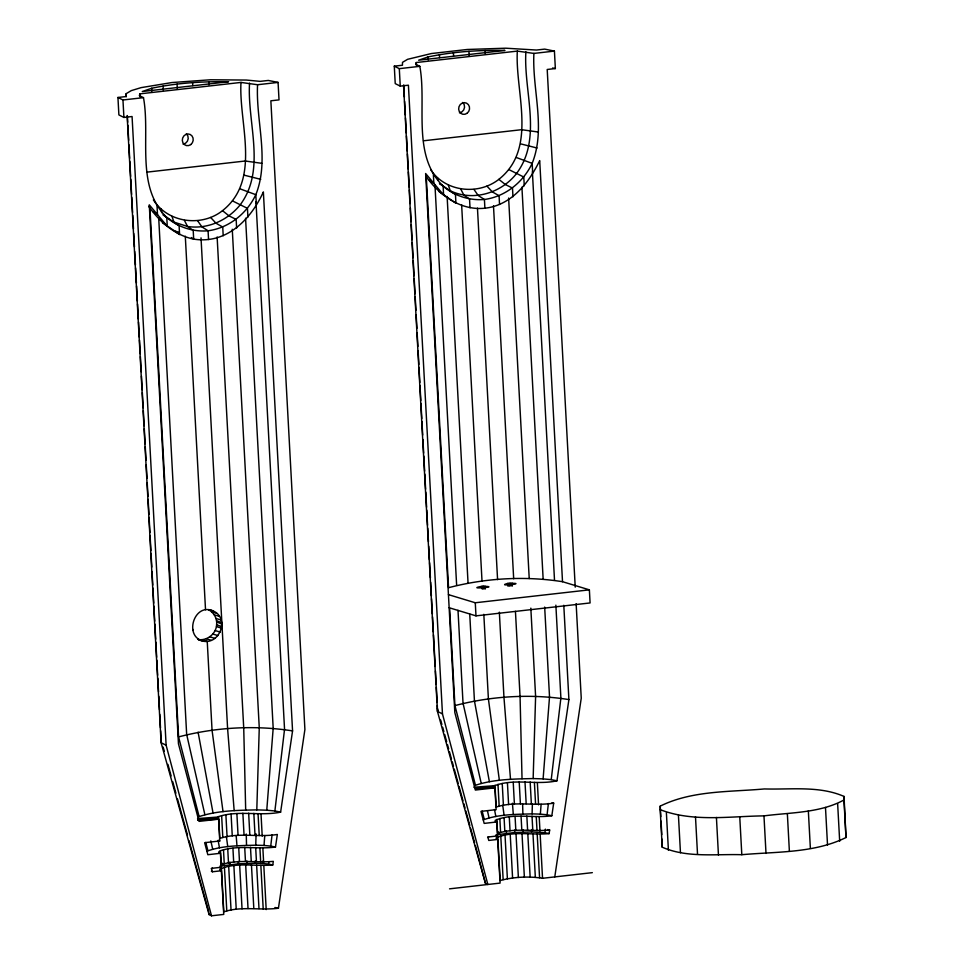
<?xml version="1.0" encoding="UTF-8"?>
<svg xmlns="http://www.w3.org/2000/svg" width="964" height="964" viewBox="0 0 964 964"><rect width="100%" height="100%" fill="white"/><g stroke="black" fill="none" stroke-linecap="round" stroke-linejoin="round"><path stroke-width="1.45" d="M221.431 868.178L223.793 911.836C241.578 905.883 260.413 910.619 278.439 908.221L304.901 729.507L270.86 100.798L279.018 99.882L278.078 82.41L268.317 80.446L260.16 81.362L246.338 80.06L210.501 79.771L171.978 82.543L141.106 87.628L131.273 90.628L126.151 93.677L126.103 96.545L117.945 97.472L118.885 114.933L123.91 117.439L132.068 116.524L166.121 745.232L211.502 915.8L223.744 914.414L221.383 870.757L219.84 869.986L219.864 869.106C236.578 861.924 255.388 866.612 272.788 864.937L273.318 861.358C256.123 862.997 238.168 859.044 221.238 864.684L220.479 850.718C238.385 844.717 257.34 849.549 275.487 847.055L277.343 834.463C258.376 837.632 238.554 832.161 219.816 838.415L218.635 816.58C238.855 809.977 260.196 816.4 280.62 812.134L292.562 730.905L263.365 191.908C250.845 219.575 226.432 244.398 193.68 239.12C174.689 235.168 159.554 221.744 148.649 206.296M211.502 915.8L209.08 914.595L209.104 913.209M221.383 870.757L212.429 871.769L211.514 868.359L221.19 867.263L220.431 853.285L207.826 854.719L204.645 842.693L219.768 840.982L218.587 819.159L217.045 818.388L218.635 816.58M437.331 705.515L437.439 711.396L485.422 883.265L487.844 884.482L500.087 883.096L497.725 839.427L496.195 838.668L496.207 837.788C512.92 830.606 531.73 835.294 549.131 833.607L549.661 830.04L547.504 829.594M485.422 883.265L475.397 845.536M497.725 839.427L488.772 840.451L487.868 837.029L497.532 835.945L496.773 821.967L484.169 823.401L480.988 811.375L496.111 809.664L494.93 787.829L493.399 787.07L493.411 786.19C513.607 777.767 536.165 785.515 556.963 780.804L568.905 699.587L563.795 605.284M660.183 809.652L660.244 806.109C692.092 790.335 729.736 792.071 764.44 788.938C790.769 789.733 819.316 785.588 844.03 796.433L845.994 837.523C814.146 853.297 776.514 851.574 741.81 854.707C715.481 853.899 686.922 858.044 662.22 847.199L660.183 809.652C692.791 822.316 729.712 816.243 763.97 815.881C790.661 812.387 819.798 813.146 843.97 799.975L844.03 796.433M662.22 847.199L662.039 839.15M206.911 851.212C222.371 845.512 239.434 845.705 255.749 845.187L256.087 833.884M198.379 816.845C217.045 810.531 237.252 810.326 256.798 809.881L259.268 727.772L232.264 229.251M219.925 866.166L238.421 863.816L255.195 863.262L255.267 860.852M483.253 819.882C498.713 814.194 515.776 814.387 532.092 813.869L532.381 803.976M474.734 785.515C493.387 779.201 513.595 779.008 533.152 778.563L535.61 696.454L530.827 608.127M496.267 834.836L514.764 832.498L531.538 831.944L531.61 829.534M216.623 624.744C217.406 618.575 213.827 612.357 208.308 609.61C232.758 613.176 220.105 650.182 198.524 639.602C207.332 640.819 216.237 633.673 216.623 624.744L221.672 626.624M153.372 199.849C167.832 222.877 201.5 227.311 222.503 210.67C261.654 179.69 238.638 123.717 240.976 82.422L139.925 93.857L139.346 95.593L143.479 97.653C150.649 136.683 135.165 186.341 166.772 217.49C178.232 227.263 193.065 232.059 208.079 230.794C229.022 227.962 246.82 213.562 255.822 194.692C269.8 159.65 255.701 121.042 257.557 84.736L240.976 82.422M430.667 169.676C445.296 191.969 478.325 195.535 498.846 179.352C537.996 148.372 514.981 92.387 517.319 51.104L416.267 62.54L415.689 64.275L419.822 66.335C426.992 105.365 411.52 155.023 443.127 186.173C454.574 195.945 469.42 200.741 484.422 199.476C505.377 196.644 523.163 182.244 532.164 163.374C546.142 128.333 532.044 89.724 533.899 53.418L517.319 51.104M255.749 845.187L264.003 845.452L264.775 835.571M256.798 809.881L266.763 810.206L273.186 728.218L245.567 218.213M255.195 863.262L262.57 863.503L262.762 861.093M532.092 813.869L540.346 814.134L541.117 804.253M533.152 778.563L543.106 778.888L549.528 696.9L544.672 607.079M275.487 847.055L270.739 846.091L272.065 834.836M280.62 812.134L274.885 810.965L284.549 729.29L255.966 201.633M551.938 802.795L553.685 803.145L551.83 815.737L547.082 814.773L548.408 803.518M556.963 780.804L551.227 779.647L560.891 697.972L555.867 605.163M272.788 864.937L268.582 864.069L268.872 861.671M549.131 833.607L544.937 832.751L545.359 829.148M554.782 876.903L581.244 698.189L576.135 603.657M425.871 176.026C438.982 195.162 460.672 210.791 484.892 208.212C511.414 205.296 528.814 182.979 539.707 160.59L562.518 581.702L589.378 589.848L590.089 602.946L475.987 615.863L449.14 607.73M211.273 868.805L212.442 868.106M487.627 837.475L488.784 836.788M220.479 850.718L218.912 851.646L218.9 852.525L220.431 853.285M551.83 815.737C533.261 818.532 513.173 812.64 495.255 820.328L495.243 821.195L496.773 821.967M151.685 88.266L142.274 91.52L228.625 81.735C202.874 81.35 176.93 82.904 151.685 88.266L151.842 91.231M428.028 56.948L418.629 60.202L504.967 50.417C479.216 50.032 453.273 51.586 428.028 56.948L428.185 59.913M562.518 581.702C524.886 575.773 485.386 578.063 448.549 587.703L426.233 175.605M199.09 816.424L178.581 736.906C215.418 727.266 254.93 724.976 292.562 730.905M475.433 785.106L454.936 705.588C491.773 695.936 531.272 693.658 568.905 699.587M553.685 803.145C534.719 806.314 514.897 800.843 496.159 807.085L494.978 785.262M549.661 830.04C532.465 831.679 514.511 827.715 497.581 833.366L496.822 819.388M592.342 872.649L542.539 878.288C528.537 876.083 513.836 876.927 500.135 880.518L497.773 836.86M213.381 611.152C194.258 601.741 183.22 637.035 203.609 641.144M507.895 583.389C493.58 587.088 531.754 582.762 507.895 583.389L508.064 586.305M449.537 888.844L487.844 884.482L442.464 713.902L408.411 85.194L400.253 86.121L395.228 83.615L394.288 66.154L402.446 65.227L402.494 62.359L407.615 59.31L431.342 53.55L467.263 49.477L505.751 48.2L536.502 50.044L544.672 49.116L554.421 51.092L555.36 68.552L547.203 69.48L575.231 587.148M117.945 97.472L122.958 99.979L143.479 97.653M257.557 84.736L278.078 82.41M394.288 66.154L399.301 68.661L419.822 66.335M533.899 53.418L554.421 51.092M147.143 172.11L245.23 161.012L261.822 163.326M423.497 140.792L521.572 129.694L538.165 132.008M448.429 594.631L475.276 602.765L589.378 589.848M482.145 586.257C462.889 589.751 504.353 586.654 482.145 586.257L482.301 589.161M493.399 787.07L475.457 788.624L494.93 787.829L475.348 790.058L454.815 712.504L425.63 173.508L443.597 194.909L443.127 186.173L439.536 183.57M197.62 820.075L217.045 818.388M473.89 787.251L494.195 785.72M197.548 818.569L217.852 817.05M197.62 820.135L218.587 819.159L199.006 821.376L178.46 743.834L149.275 204.826L167.254 226.227L166.772 217.49L163.193 214.888M531.538 831.944L544.937 832.751M540.346 814.134L547.082 814.773M264.003 845.452L270.739 846.091M543.106 778.888L551.227 779.647M266.763 810.206L274.885 810.965M262.57 863.503L268.582 864.069M552.577 67.998L555.36 68.552M274.909 907.51L278.439 908.221M520.608 143.865L537.068 148.01M244.266 175.195L260.726 179.34M211.658 611.815L216.731 613.345M214.297 614.839L219.37 616.382M216.044 618.49L221.118 620.033M216.49 626.624L221.563 628.166M215.141 630.552L220.214 632.095M212.851 634.035L217.936 635.577M209.778 636.83L214.864 638.373M206.139 638.746L211.212 640.289M202.151 639.65L207.224 641.193L212.056 730.254L223.033 811.664M197.632 639.265L200.163 640.036M162.47 222.756L174.388 230.83L178.473 232.143M216.502 620.84L221.587 622.551M516.27 157.481L532.164 163.374L532.646 172.11M239.916 188.799L255.822 194.692L256.291 203.428M216.719 621.973L221.913 624.045M192.824 629.347L192.957 630.143M211.369 871.251L212.429 871.769M442.464 713.902L437.439 711.396L403.555 85.688M496.002 835.173L497.532 835.945M166.121 745.232L161.096 742.714L127.128 115.511M218.238 840.222L219.768 840.982M508.847 169.58L523.789 177.039L524.259 185.775M232.493 200.898L247.447 208.357L247.917 217.093M439.536 183.509L455.454 194.535L455.936 203.259L438.813 191.438M163.193 214.827L179.111 225.853L179.593 234.577L174.388 230.83M191.402 237.554L193.68 239.12L193.198 230.384L187.522 226.48L173.918 222.094L171.978 216.394M429.402 180.22L433.848 183.293L433.366 174.568M153.059 211.55L157.506 214.611L157.024 205.886M498.846 179.352L505.353 184.546L512.499 188.076L512.969 196.801M222.503 210.67L229.01 215.864L236.156 219.394L236.626 228.119M486.953 186.136L492.387 191.932L499.075 195.728L499.545 204.452M210.61 217.454L216.044 223.25L222.732 227.046L223.202 235.77M473.975 189.45L478.24 195.559L484.422 199.476L484.892 208.212M197.632 220.768L201.898 226.877L208.079 230.794L208.549 239.53M460.792 189.089L463.865 195.162L469.54 199.066L470.022 207.802M184.449 220.407L187.522 226.48C207.393 229.48 227.347 220.551 239.916 205.199C266.618 169.965 247.049 122.994 249.543 83.121M448.32 185.076L450.26 190.776C472.987 201.693 500.943 193.222 516.258 173.882C542.961 138.635 523.392 91.676 525.886 51.791M209.08 914.595L161.096 742.714L160.663 730.833M437.499 708.528L438.295 711.408M440.681 720.06L441.886 724.386M442.681 727.278L443.874 731.604M444.669 734.484L446.669 741.702M447.465 744.582L448.67 748.908M449.465 751.799L451.453 759.005M452.261 761.885L453.454 766.211M454.249 769.103L458.237 783.527M459.033 786.407L463.021 800.831M463.829 803.711L465.022 808.037M465.817 810.929L469.805 825.353M470.601 828.233L474.589 842.657M163.145 747.064L164.338 751.39M167.929 764.368L171.122 775.899M172.713 781.671L175.906 793.215M177.509 798.975L187.474 835.041M189.077 840.801L208.622 911.474M482.133 811.073L484.241 819.292M205.778 842.391L207.899 850.61M481.217 783.334L463.021 703.118L457.996 610.308M487.471 810.917L489.037 817.821M204.874 814.652L186.667 734.435L158.698 217.9M210.815 840.861L212.695 849.151M437.391 177.665L437.861 180.184M161.048 208.995L161.759 212.767M498.677 831.896L499.123 834.27M222.335 863.226L222.78 865.6M489.387 781.708L474.433 700.852L469.733 614.032M494.52 809.519L495.809 816.484M198.09 732.17L213.044 813.026M218.177 840.837L219.467 847.802M499.376 780.346L488.399 698.936L483.82 614.321M502.774 805.53L504.088 815.339M506.196 830.872L506.522 833.258M226.42 836.848L227.745 846.669M229.854 862.19L230.179 864.575M510.51 779.322L503.967 697.502L499.34 612.176M512.426 803.229L513.318 814.496M514.571 830.1L514.764 832.498M234.168 810.64L227.612 728.82L201.018 237.879M236.192 835.957L236.975 845.814M238.228 861.418L238.421 863.816M843.97 799.975L845.994 837.523M837.644 803.735L839.68 841.283M825.485 807.446L827.522 844.994M808.338 810.857L810.375 848.404M787.359 813.736L789.383 851.284M763.97 815.881L766.006 853.429M739.774 817.159L741.81 854.707M716.421 817.46L718.445 855.008M695.49 816.797L697.526 854.345M678.427 815.183L680.464 852.73M666.389 812.748L668.414 850.296M660.244 806.109L660.81 816.616M661.063 821.123L661.786 834.643M532.381 171.797L554.505 580.087M521.922 187.161L543.142 579.015M508.618 198.054L529.224 578.569M537.382 783.033L538.563 804.856M539.225 817.159L539.985 831.137M540.177 834.631L542.539 878.288M534.393 782.419L535.586 804.253M536.249 816.556L537.008 830.534M537.189 834.017L539.563 877.686M530.176 782.021L531.357 803.856M532.02 816.159L532.779 830.125M532.971 833.619L535.333 877.288M524.994 781.864L526.175 803.687M526.838 815.99L527.597 829.968M527.79 833.462L530.152 877.12M485.073 50.489L485.229 53.454M493.484 205.778L513.679 578.774M515.439 611.333L520.066 696.659L522.03 778.707M512.209 583.16L512.366 586.076M510.787 583.184L510.956 586.088M509.317 583.256L509.486 586.172M519.21 781.937L520.391 803.771M521.054 816.074L521.813 830.04M522.006 833.535L524.368 877.192M513.222 782.25L514.402 804.084M515.065 816.388L515.824 830.353M516.017 833.848L518.379 877.505M468.962 51.333L469.203 55.779M477.457 208.128L497.581 579.617M507.426 782.78L508.606 804.615M509.281 816.918L510.028 830.884M510.221 834.378L512.583 878.047M502.232 783.491L503.413 805.326M504.076 817.629L504.835 831.595M505.028 835.089L507.389 878.758M497.978 784.347L499.171 806.169M499.834 818.472L500.593 832.45M500.774 835.933L503.148 879.602M485.037 586.16L485.193 589.064M483.615 586.172L483.771 589.088M453.405 52.767L453.562 55.731M461.636 204.862L482.012 581.051M475.276 602.765L475.987 615.863M439.439 54.671L439.608 57.647M447.115 196.439L468.046 582.967M434.969 185.16L456.635 585.232M449.658 608.284L454.936 705.588M416.267 62.54L416.424 65.504M403.723 84.892L404.374 96.918M404.615 101.425L405.35 114.945M405.507 117.957L406.326 132.984M406.483 135.984L407.302 151.011M407.459 154.023L408.278 169.049M408.435 172.05L409.254 187.076M409.411 190.089L410.146 203.609M410.399 208.116L411.122 221.648M411.291 224.648L412.098 239.675M412.267 242.687L413.074 257.713M413.243 260.714L414.05 275.74M414.219 278.753L415.026 293.779M415.195 296.779L415.93 310.3M416.171 314.806L416.906 328.338M417.147 332.845L417.882 346.365M418.123 350.872L418.858 364.404M419.015 367.404L419.834 382.431M419.991 385.443L420.81 400.47M420.979 403.47L421.786 418.497M421.955 421.509L422.678 435.029M422.931 439.536L423.654 453.068M423.823 456.068L424.63 471.095M424.799 474.107L425.618 489.134M425.775 492.134L426.594 507.16M426.751 510.161L427.57 525.199M427.727 528.2L428.462 541.72M428.703 546.227L429.438 559.759M429.595 562.759L430.414 577.785M430.655 582.292L431.39 595.824M431.559 598.825L432.366 613.851M432.535 616.864L433.342 631.89M433.511 634.89L435.21 666.449M435.463 670.956L436.198 684.488M436.355 687.489L437.174 702.515M399.301 68.661L400.253 86.121M261.039 814.351L262.22 836.174M262.883 848.477L263.642 862.455M263.835 865.949L266.197 909.606M258.051 813.749L259.232 835.571M259.906 847.874L260.666 861.852M260.846 865.347L263.208 909.004M253.833 813.351L255.014 835.173M255.677 847.476L256.436 861.455M256.629 864.949L258.991 908.606M248.652 813.182L249.833 835.005M250.495 847.308L251.255 861.286M251.447 864.78L253.809 908.437M208.718 81.807L208.887 84.772M217.129 236.975L243.723 727.977L245.687 810.037M242.868 813.255L244.049 835.089M244.711 847.392L245.471 861.358M245.663 864.853L248.025 908.51M236.879 813.568L238.06 835.402M238.723 847.705L239.482 861.671M239.662 865.166L242.036 908.835M192.619 82.651L192.788 85.615M231.083 814.11L232.264 835.933M232.927 848.236L233.686 862.214M233.878 865.708L236.24 909.365M225.889 814.821L227.07 836.644M227.733 848.947L228.492 862.925M228.685 866.419L231.047 910.076M221.636 815.664L222.817 837.487M223.491 849.79L224.251 863.768M224.431 867.263L226.793 910.92M177.063 84.085L177.304 88.531M185.293 236.18L205.525 609.754M163.097 86.001L163.338 90.447M149.95 208.152L178.581 736.906M139.925 93.857L140.081 96.834M126.151 93.677L126.32 96.677M127.381 116.21L127.706 122.223M127.863 125.236L128.682 140.262M128.923 144.769L129.658 158.289M129.815 161.301L130.634 176.328M130.791 179.328L131.61 194.354M131.767 197.367L132.586 212.393M132.743 215.394L133.478 228.914M133.719 233.433L134.454 246.953M134.695 251.459L135.43 264.98M135.599 267.992L136.406 283.018M136.575 286.019L137.382 301.045M137.551 304.058L138.358 319.084M138.527 322.084L139.334 337.111M139.503 340.123L140.238 353.643M140.395 356.656L141.214 371.682M141.455 376.189L142.19 389.709M142.347 392.722L143.166 407.748M143.323 410.748L144.142 425.775M144.299 428.787L145.118 443.814M145.275 446.814L146.01 460.334M146.251 464.853L146.986 478.373M147.227 482.88L147.962 496.4M148.131 499.412L148.938 514.439M149.107 517.439L149.914 532.465M150.083 535.478L150.89 550.504M151.059 553.505L151.794 567.037M152.035 571.544L152.77 585.064M152.927 588.076L153.746 603.103M153.903 606.103L154.722 621.129M154.879 624.142L155.698 639.168M155.855 642.169L156.674 657.195M156.831 660.207L157.65 675.234M157.807 678.234L158.542 691.754M158.795 696.273L159.518 709.793M159.771 714.3L160.494 727.82M122.958 99.979L123.91 117.439M522.633 804.109L522.874 813.99M523.247 829.643L523.295 832.053M246.892 860.96L246.953 863.37M246.254 834.017L246.531 845.32M462.744 102.449A5.892 5.41 -73.1 0 1 459.43 112.824M186.401 133.767A5.892 5.41 -73.1 0 1 183.088 144.154M467.106 113.258A5.892 5.41 -73.1 0 0 466.564 103.16A5.892 5.41 -73.1 0 0 458.659 109.137A5.892 5.41 -73.1 0 0 467.106 113.258M190.764 144.576A5.892 5.41 -73.1 0 0 190.209 134.478A5.892 5.41 -73.1 0 0 182.317 140.455A5.892 5.41 -73.1 0 0 190.764 144.576"/></g></svg>
